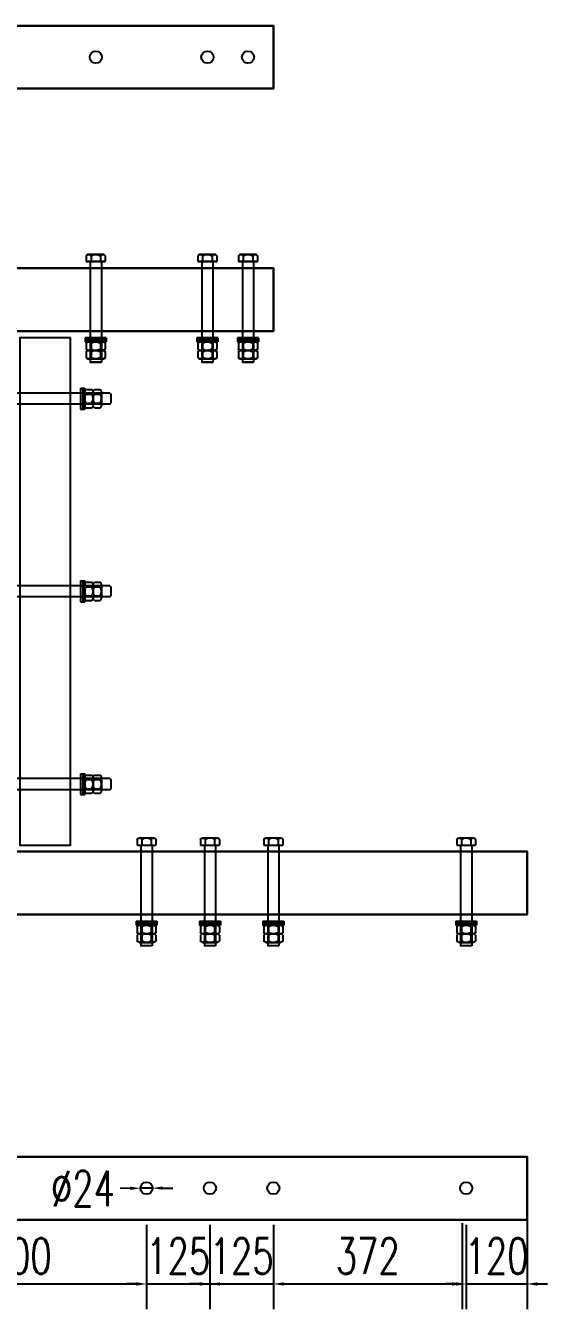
# Model space of a CAD drawing. Extents: x 36536 to 256213, y 18389 to 106449.
# Drawn here: x 240725 to 241754, y 82352 to 84882 of the extents above; entities that cross this region are included whole.
import ezdxf

# ---------------------------------------------------------------- set-up
doc = ezdxf.new("R2010")
doc.units = 0
doc.header["$LTSCALE"] = 1000
doc.header["$MEASUREMENT"] = 0
doc.layers.add('W-STEEL_FRAME钢架', color=3, linetype='Continuous')
doc.layers.add('方管150X150X12', color=3, linetype='Continuous')
doc.styles.add('STANDARD_T3', font='simplex.shx', dxfattribs={"width": 0.7, "bigfont": 'hztxt.shx'})
doc.dimstyles.new('W&&20', dxfattribs={"dimtxt": 70, "dimasz": 20, "dimexe": 50, "dimexo": 60, "dimgap": 20, "dimtad": 1, "dimdec": 0, "dimzin": 0, "dimdsep": 46, "dimtxsty": 'STANDARD_T3', "dimcen": 0.09, "dimclrd": 1, "dimclre": 1, "dimclrt": 7, "dimazin": 2, "dimtfac": 1, "dimtdec": 0, "dimtix": 1, "dimtmove": 2, "dimatfit": 3, "dimfxl": 100, "dimtolj": 1, "dimtzin": 0, "dimarcsym": 0})

# ---------------------------------------------------------------- blocks, each defined once
blk = doc.blocks.new('*U466')
for points in [[(-178, 11), (-180, 8.9)], [(-180, 8.9), (-180, -8.9)], [(-178, 11), (178, 11)], [(-161.3, 13.5), (-161.3, -13.5)], [(-147.5, 18), (-158.5, 18)], [(-147.5, 9), (-158.5, 9)], [(-144.8, 13.5), (-144.8, -13.5)], [(-144.8, 13.5), (-144.8, -13.5)], [(-131, 18), (-142, 18)], [(-131, 9), (-142, 9)], [(-128.3, 20.6), (-128.3, -20.6)], [(-124.2, 20.6), (-128.3, 20.6)], [(-128.3, 13.5), (-128.3, -13.5)], [(-124.2, 20.6), (-124.2, -20.6)], [(-124.2, 20.6), (-124.2, -20.6)], [(-120, 20.6), (-124.2, 20.6)], [(-120, 20.6), (-120, -20.6)], [(120, 20.6), (124.2, 20.6)], [(120, 20.6), (120, -20.6)], [(124.2, 20.6), (128.3, 20.6)], [(124.2, 20.6), (124.2, -20.6)], [(124.2, 20.6), (124.2, -20.6)], [(128.3, 20.6), (128.3, -20.6)], [(128.3, 13.5), (128.3, -13.5)], [(131, 18), (142, 18)], [(131, 9), (142, 9)], [(144.8, 13.5), (144.8, -13.5)], [(144.8, 13.5), (144.8, -13.5)], [(147.5, 18), (158.5, 18)], [(147.5, 9), (158.5, 9)], [(161.3, 13.5), (161.3, -13.5)], [(178, 11), (180, 8.9)], [(180, 8.9), (180, -8.9)], [(-178, -11), (-180, -8.9)], [(-178, -11), (178, -11)], [(-147.5, -9), (-158.5, -9)], [(-147.5, -18), (-158.5, -18)], [(-131, -9), (-142, -9)], [(-131, -18), (-142, -18)], [(-124.2, -20.6), (-128.3, -20.6)], [(-120, -20.6), (-124.2, -20.6)], [(120, -20.6), (124.2, -20.6)], [(124.2, -20.6), (128.3, -20.6)], [(131, -9), (142, -9)], [(131, -18), (142, -18)], [(147.5, -9), (158.5, -9)], [(147.5, -18), (158.5, -18)], [(178, -11), (180, -8.9)]]:
    blk.add_lwpolyline(points)
for points in [[(-158.5, 9, -0.61177), (-158.5, 18, -0.61177)], [(-158.5, -9, -0.305858), (-158.5, 9, -0.305858)], [(-147.5, 9, 0.61177), (-147.5, 18, 0.61177)], [(-147.5, -9, 0.305858), (-147.5, 9, 0.305858)], [(-142, 9, -0.61177), (-142, 18, -0.61177)], [(-142, -9, -0.305858), (-142, 9, -0.305858)], [(-131, 9, 0.61177), (-131, 18, 0.61177)], [(-131, -9, 0.305858), (-131, 9, 0.305858)], [(131, 9, -0.61177), (131, 18, -0.61177)], [(131, -9, -0.305858), (131, 9, -0.305858)], [(142, 9, 0.61177), (142, 18, 0.61177)], [(142, -9, 0.305858), (142, 9, 0.305858)], [(147.5, 9, -0.61177), (147.5, 18, -0.61177)], [(147.5, -9, -0.305858), (147.5, 9, -0.305858)], [(158.5, 9, 0.61177), (158.5, 18, 0.61177)], [(158.5, -9, 0.305858), (158.5, 9, 0.305858)], [(-158.5, -18, -0.61177), (-158.5, -9, -0.61177)], [(-147.5, -18, 0.61177), (-147.5, -9, 0.61177)], [(-142, -18, -0.61177), (-142, -9, -0.61177)], [(-131, -18, 0.61177), (-131, -9, 0.61177)], [(131, -18, -0.61177), (131, -9, -0.61177)], [(142, -18, 0.61177), (142, -9, 0.61177)], [(147.5, -18, -0.61177), (147.5, -9, -0.61177)], [(158.5, -18, 0.61177), (158.5, -9, 0.61177)]]:
    blk.add_lwpolyline(points, format="xyb")
blk = doc.blocks.new('*U467')
at = {"layer": '方管150X150X12', "color": 0, "linetype": 'ByBlock', "lineweight": -2, "transparency": 16777216}
for p in [(0, 760), (0, 380), (0, 0)]:
    blk.add_blockref('*U466', p, dxfattribs=at)
blk = doc.blocks.new('*D468')
at = {"color": 1, "lineweight": -2, "transparency": 16777216}
for p, q in [((240931.6, 82590.3), (240911.6, 82590.2)), ((240975.6, 82590.6), (240951.6, 82590.4)), ((240995.6, 82590.7), (241015.6, 82590.9))]:
    blk.add_line(p, q, dxfattribs=at)
at = {"color": 1, "transparency": 16777216}
for points in [[(240931.6, 82593.6), (240931.6, 82587), (240951.6, 82590.4)], [(240995.6, 82594.1), (240995.6, 82587.4), (240975.6, 82590.6)]]:
    blk.add_solid(points, dxfattribs=at)
at = {"layer": 'Defpoints', "color": 0, "transparency": 16777216}
for p in [(240951.6, 82590.4), (240975.6, 82590.6)]:
    blk.add_point(p, dxfattribs=at)
at = {"color": 7, "transparency": 16777216, "insert": (240838.3, 82589.7), "char_height": 70, "attachment_point": 5, "rotation": 0.3762, "style": 'STANDARD_T3'}
blk.add_mtext('\\A1;∅24', dxfattribs=at)
blk = doc.blocks.new('*D473')
at = {"color": 1, "lineweight": -2, "transparency": 16777216}
for p, q in [((240463.6, 82518.5), (240463.6, 82351.8)), ((240963.6, 82518.5), (240963.6, 82351.8)), ((240483.6, 82401.8), (240943.6, 82401.8))]:
    blk.add_line(p, q, dxfattribs=at)
at = {"color": 1, "transparency": 16777216}
for points in [[(240483.6, 82405.1), (240483.6, 82398.5), (240463.6, 82401.8)], [(240943.6, 82405.1), (240943.6, 82398.5), (240963.6, 82401.8)]]:
    blk.add_solid(points, dxfattribs=at)
at = {"layer": 'Defpoints', "color": 0, "transparency": 16777216}
for p in [(240463.6, 82578.5), (240963.6, 82578.5), (240963.6, 82401.8)]:
    blk.add_point(p, dxfattribs=at)
at = {"color": 7, "transparency": 16777216, "insert": (240713.6, 82456.8), "char_height": 70, "attachment_point": 5, "style": 'STANDARD_T3'}
blk.add_mtext('\\A1;500', dxfattribs=at)
blk = doc.blocks.new('*D474')
at = {"color": 1, "lineweight": -2, "transparency": 16777216}
for p, q in [((240963.6, 82518.5), (240963.6, 82351.8)), ((241088.6, 82518.5), (241088.6, 82351.8)), ((240943.6, 82401.8), (240923.6, 82401.8)), ((240963.6, 82401.8), (241088.6, 82401.8)), ((241108.6, 82401.8), (241128.6, 82401.8))]:
    blk.add_line(p, q, dxfattribs=at)
at = {"color": 1, "transparency": 16777216}
for points in [[(240943.6, 82405.1), (240943.6, 82398.5), (240963.6, 82401.8)], [(241108.6, 82405.1), (241108.6, 82398.5), (241088.6, 82401.8)]]:
    blk.add_solid(points, dxfattribs=at)
at = {"layer": 'Defpoints', "color": 0, "transparency": 16777216}
for p in [(240963.6, 82578.5), (241088.6, 82578.5), (241088.6, 82401.8)]:
    blk.add_point(p, dxfattribs=at)
at = {"color": 7, "transparency": 16777216, "insert": (241026.1, 82456.8), "char_height": 70, "attachment_point": 5, "style": 'STANDARD_T3'}
blk.add_mtext('\\A1;125', dxfattribs=at)
blk = doc.blocks.new('*D475')
at = {"color": 1, "lineweight": -2, "transparency": 16777216}
for p, q in [((241088.6, 82518.5), (241088.6, 82351.8)), ((241213.6, 82518.5), (241213.6, 82351.8)), ((241068.6, 82401.8), (241048.6, 82401.8)), ((241088.6, 82401.8), (241213.6, 82401.8)), ((241233.6, 82401.8), (241253.6, 82401.8))]:
    blk.add_line(p, q, dxfattribs=at)
at = {"color": 1, "transparency": 16777216}
for points in [[(241068.6, 82405.1), (241068.6, 82398.5), (241088.6, 82401.8)], [(241233.6, 82405.1), (241233.6, 82398.5), (241213.6, 82401.8)]]:
    blk.add_solid(points, dxfattribs=at)
at = {"layer": 'Defpoints', "color": 0, "transparency": 16777216}
for p in [(241088.6, 82578.5), (241213.6, 82578.5), (241213.6, 82401.8)]:
    blk.add_point(p, dxfattribs=at)
at = {"color": 7, "transparency": 16777216, "insert": (241151.1, 82456.8), "char_height": 70, "attachment_point": 5, "style": 'STANDARD_T3'}
blk.add_mtext('\\A1;125', dxfattribs=at)
blk = doc.blocks.new('*D476')
at = {"color": 1, "lineweight": -2, "transparency": 16777216}
for p, q in [((241213.6, 82518.5), (241213.6, 82351.8)), ((241585.7, 82521.5), (241585.7, 82351.8)), ((241233.6, 82401.8), (241565.7, 82401.8))]:
    blk.add_line(p, q, dxfattribs=at)
at = {"color": 1, "transparency": 16777216}
for points in [[(241233.6, 82405.1), (241233.6, 82398.5), (241213.6, 82401.8)], [(241565.7, 82405.1), (241565.7, 82398.5), (241585.7, 82401.8)]]:
    blk.add_solid(points, dxfattribs=at)
at = {"layer": 'Defpoints', "color": 0, "transparency": 16777216}
for p in [(241213.6, 82578.5), (241585.7, 82581.5), (241585.7, 82401.8)]:
    blk.add_point(p, dxfattribs=at)
at = {"color": 7, "transparency": 16777216, "insert": (241399.6, 82456.8), "char_height": 70, "attachment_point": 5, "style": 'STANDARD_T3'}
blk.add_mtext('\\A1;372', dxfattribs=at)
blk = doc.blocks.new('*D477')
at = {"color": 1, "lineweight": -2, "transparency": 16777216}
for p, q in [((241593.6, 82518.5), (241593.6, 82351.8)), ((241713.6, 82530.5), (241713.6, 82351.8)), ((241573.6, 82401.8), (241553.6, 82401.8)), ((241593.6, 82401.8), (241713.6, 82401.8)), ((241733.6, 82401.8), (241753.6, 82401.8))]:
    blk.add_line(p, q, dxfattribs=at)
at = {"color": 1, "transparency": 16777216}
for points in [[(241573.6, 82405.1), (241573.6, 82398.5), (241593.6, 82401.8)], [(241733.6, 82405.1), (241733.6, 82398.5), (241713.6, 82401.8)]]:
    blk.add_solid(points, dxfattribs=at)
at = {"layer": 'Defpoints', "color": 0, "transparency": 16777216}
for p in [(241713.6, 82590.5), (241593.6, 82578.5), (241713.6, 82401.8)]:
    blk.add_point(p, dxfattribs=at)
at = {"color": 7, "transparency": 16777216, "insert": (241653.6, 82456.8), "char_height": 70, "attachment_point": 5, "style": 'STANDARD_T3'}
blk.add_mtext('\\A1;120', dxfattribs=at)

msp = doc.modelspace()

# ---------------------------------------------------------------- linework, layer by layer
at = {"color": 2}
for points in [[(240213.576, 84881.977), (241213.576, 84881.977), (241213.576, 84757.977), (240213.576, 84757.977)], [(241213.576, 84881.977), (240213.576, 84881.977), (240213.576, 84757.977), (241213.576, 84757.977)], [(240213.576, 84403.934), (241213.576, 84403.934), (241213.576, 84279.934), (240213.576, 84279.934)], [(241213.576, 84403.934), (240213.576, 84403.934), (240213.576, 84279.934), (241213.576, 84279.934)], [(239713.576, 83253.934), (241713.576, 83253.934), (241713.576, 83129.934), (239713.576, 83129.934)], [(241713.576, 83253.934), (239713.576, 83253.934), (239713.576, 83129.934), (241713.576, 83129.934)], [(239713.576, 82652.521), (241713.576, 82652.521), (241713.576, 82528.521), (239713.576, 82528.521)], [(241713.576, 82652.521), (239713.576, 82652.521), (239713.576, 82528.521), (241713.576, 82528.521)]]:
    msp.add_lwpolyline(points, close=True, dxfattribs=at)
for points in [[(240854.254, 84428.132, 0.60107087), (240844.929, 84428.132, 0.60107087)], [(240844.929, 84428.132, -0.60107087), (240854.254, 84428.132, -0.60107087)], [(240872.902, 84428.131, 0.30051003), (240854.249, 84428.131, 0.30051003)], [(240854.249, 84428.131, -0.30051003), (240872.902, 84428.131, -0.30051003)], [(240882.222, 84428.132, 0.60107087), (240872.897, 84428.132, 0.60107087)], [(240872.897, 84428.132, -0.60107087), (240882.222, 84428.132, -0.60107087)], [(241074.254, 84428.132, 0.60107087), (241064.929, 84428.132, 0.60107087)], [(241064.929, 84428.132, -0.60107087), (241074.254, 84428.132, -0.60107087)], [(241092.902, 84428.131, 0.30051003), (241074.249, 84428.131, 0.30051003)], [(241074.249, 84428.131, -0.30051003), (241092.902, 84428.131, -0.30051003)], [(241102.222, 84428.132, 0.60107087), (241092.897, 84428.132, 0.60107087)], [(241092.897, 84428.132, -0.60107087), (241102.222, 84428.132, -0.60107087)], [(241154.254, 84428.132, 0.60107087), (241144.929, 84428.132, 0.60107087)], [(241144.929, 84428.132, -0.60107087), (241154.254, 84428.132, -0.60107087)], [(241172.902, 84428.131, 0.30051003), (241154.249, 84428.131, 0.30051003)], [(241154.249, 84428.131, -0.30051003), (241172.902, 84428.131, -0.30051003)], [(241182.222, 84428.132, 0.60107087), (241172.897, 84428.132, 0.60107087)], [(241172.897, 84428.132, -0.60107087), (241182.222, 84428.132, -0.60107087)], [(240854.253, 84255.882, 0.60107063), (240844.928, 84255.882, 0.60107063)], [(240844.93, 84255.882, -0.60107063), (240854.256, 84255.882, -0.60107063)], [(240872.901, 84255.881, 0.30050993), (240854.248, 84255.881, 0.30050993)], [(240854.25, 84255.881, -0.30050993), (240872.904, 84255.881, -0.30050993)], [(240882.221, 84255.882, 0.60107063), (240872.895, 84255.882, 0.60107063)], [(240872.898, 84255.882, -0.60107063), (240882.223, 84255.882, -0.60107063)], [(241074.253, 84255.882, 0.60107063), (241064.928, 84255.882, 0.60107063)], [(241064.93, 84255.882, -0.60107063), (241074.256, 84255.882, -0.60107063)], [(241092.901, 84255.881, 0.30050993), (241074.248, 84255.881, 0.30050993)], [(241074.25, 84255.881, -0.30050993), (241092.904, 84255.881, -0.30050993)], [(241102.221, 84255.882, 0.60107063), (241092.895, 84255.882, 0.60107063)], [(241092.898, 84255.882, -0.60107063), (241102.223, 84255.882, -0.60107063)], [(241154.253, 84255.882, 0.60107063), (241144.928, 84255.882, 0.60107063)], [(241144.93, 84255.882, -0.60107063), (241154.256, 84255.882, -0.60107063)], [(241172.901, 84255.881, 0.30050993), (241154.248, 84255.881, 0.30050993)], [(241154.25, 84255.881, -0.30050993), (241172.904, 84255.881, -0.30050993)], [(241182.221, 84255.882, 0.60107063), (241172.895, 84255.882, 0.60107063)], [(241172.898, 84255.882, -0.60107063), (241182.223, 84255.882, -0.60107063)], [(240854.253, 84244.687, -0.60107063), (240844.928, 84244.687, -0.60107063)], [(240844.928, 84239.082, -0.60107063), (240854.253, 84239.082, -0.60107063)], [(240844.93, 84244.687, 0.60107063), (240854.256, 84244.687, 0.60107063)], [(240854.256, 84239.082, 0.60107063), (240844.93, 84239.082, 0.60107063)], [(240872.901, 84244.687, -0.30050993), (240854.248, 84244.687, -0.30050993)], [(240854.248, 84239.081, -0.30050993), (240872.901, 84239.081, -0.30050993)], [(240854.25, 84244.687, 0.30050993), (240872.904, 84244.687, 0.30050993)], [(240872.904, 84239.081, 0.30050993), (240854.25, 84239.081, 0.30050993)], [(240882.221, 84244.687, -0.60107063), (240872.895, 84244.687, -0.60107063)], [(240872.895, 84239.082, -0.60107063), (240882.221, 84239.082, -0.60107063)], [(240872.898, 84244.687, 0.60107063), (240882.223, 84244.687, 0.60107063)], [(240882.223, 84239.082, 0.60107063), (240872.898, 84239.082, 0.60107063)], [(241074.253, 84244.687, -0.60107063), (241064.928, 84244.687, -0.60107063)], [(241064.928, 84239.082, -0.60107063), (241074.253, 84239.082, -0.60107063)], [(241064.93, 84244.687, 0.60107063), (241074.256, 84244.687, 0.60107063)], [(241074.256, 84239.082, 0.60107063), (241064.93, 84239.082, 0.60107063)], [(241092.901, 84244.687, -0.30050993), (241074.248, 84244.687, -0.30050993)], [(241074.248, 84239.081, -0.30050993), (241092.901, 84239.081, -0.30050993)], [(241074.25, 84244.687, 0.30050993), (241092.904, 84244.687, 0.30050993)], [(241092.904, 84239.081, 0.30050993), (241074.25, 84239.081, 0.30050993)], [(241102.221, 84244.687, -0.60107063), (241092.895, 84244.687, -0.60107063)], [(241092.895, 84239.082, -0.60107063), (241102.221, 84239.082, -0.60107063)], [(241092.898, 84244.687, 0.60107063), (241102.223, 84244.687, 0.60107063)], [(241102.223, 84239.082, 0.60107063), (241092.898, 84239.082, 0.60107063)], [(241154.253, 84244.687, -0.60107063), (241144.928, 84244.687, -0.60107063)], [(241144.928, 84239.082, -0.60107063), (241154.253, 84239.082, -0.60107063)], [(241144.93, 84244.687, 0.60107063), (241154.256, 84244.687, 0.60107063)], [(241154.256, 84239.082, 0.60107063), (241144.93, 84239.082, 0.60107063)], [(241172.901, 84244.687, -0.30050993), (241154.248, 84244.687, -0.30050993)], [(241154.248, 84239.081, -0.30050993), (241172.901, 84239.081, -0.30050993)], [(241154.25, 84244.687, 0.30050993), (241172.904, 84244.687, 0.30050993)], [(241172.904, 84239.081, 0.30050993), (241154.25, 84239.081, 0.30050993)], [(241182.221, 84244.687, -0.60107063), (241172.895, 84244.687, -0.60107063)], [(241172.895, 84239.082, -0.60107063), (241182.221, 84239.082, -0.60107063)], [(241172.898, 84244.687, 0.60107063), (241182.223, 84244.687, 0.60107063)], [(241182.223, 84239.082, 0.60107063), (241172.898, 84239.082, 0.60107063)], [(240844.928, 84227.887, 0.60107063), (240854.253, 84227.887, 0.60107063)], [(240854.256, 84227.887, -0.60107063), (240844.93, 84227.887, -0.60107063)], [(240854.248, 84227.887, 0.30050993), (240872.901, 84227.887, 0.30050993)], [(240872.904, 84227.887, -0.30050993), (240854.25, 84227.887, -0.30050993)], [(240872.895, 84227.887, 0.60107063), (240882.221, 84227.887, 0.60107063)], [(240882.223, 84227.887, -0.60107063), (240872.898, 84227.887, -0.60107063)], [(241064.928, 84227.887, 0.60107063), (241074.253, 84227.887, 0.60107063)], [(241074.256, 84227.887, -0.60107063), (241064.93, 84227.887, -0.60107063)], [(241074.248, 84227.887, 0.30050993), (241092.901, 84227.887, 0.30050993)], [(241092.904, 84227.887, -0.30050993), (241074.25, 84227.887, -0.30050993)], [(241092.895, 84227.887, 0.60107063), (241102.221, 84227.887, 0.60107063)], [(241102.223, 84227.887, -0.60107063), (241092.898, 84227.887, -0.60107063)], [(241144.928, 84227.887, 0.60107063), (241154.253, 84227.887, 0.60107063)], [(241154.256, 84227.887, -0.60107063), (241144.93, 84227.887, -0.60107063)], [(241154.248, 84227.887, 0.30050993), (241172.901, 84227.887, 0.30050993)], [(241172.904, 84227.887, -0.30050993), (241154.25, 84227.887, -0.30050993)], [(241172.895, 84227.887, 0.60107063), (241182.221, 84227.887, 0.60107063)], [(241182.223, 84227.887, -0.60107063), (241172.898, 84227.887, -0.60107063)], [(240944.929, 83278.132, -0.60107087), (240954.254, 83278.132, -0.60107087)], [(240944.929, 83278.132, -0.60107087), (240954.254, 83278.132, -0.60107087)], [(240954.249, 83278.131, -0.30051003), (240972.902, 83278.131, -0.30051003)], [(240954.249, 83278.131, -0.30051003), (240972.902, 83278.131, -0.30051003)], [(240972.897, 83278.132, -0.60107087), (240982.222, 83278.132, -0.60107087)], [(240972.897, 83278.132, -0.60107087), (240982.222, 83278.132, -0.60107087)], [(241069.929, 83278.132, -0.60107087), (241079.254, 83278.132, -0.60107087)], [(241069.929, 83278.132, -0.60107087), (241079.254, 83278.132, -0.60107087)], [(241079.249, 83278.131, -0.30051003), (241097.902, 83278.131, -0.30051003)], [(241079.249, 83278.131, -0.30051003), (241097.902, 83278.131, -0.30051003)], [(241097.897, 83278.132, -0.60107087), (241107.222, 83278.132, -0.60107087)], [(241097.897, 83278.132, -0.60107087), (241107.222, 83278.132, -0.60107087)], [(241194.929, 83278.132, -0.60107087), (241204.254, 83278.132, -0.60107087)], [(241194.929, 83278.132, -0.60107087), (241204.254, 83278.132, -0.60107087)], [(241204.249, 83278.131, -0.30051003), (241222.902, 83278.131, -0.30051003)], [(241204.249, 83278.131, -0.30051003), (241222.902, 83278.131, -0.30051003)], [(241222.897, 83278.132, -0.60107087), (241232.222, 83278.132, -0.60107087)], [(241222.897, 83278.132, -0.60107087), (241232.222, 83278.132, -0.60107087)], [(241574.929, 83278.132, -0.60107087), (241584.254, 83278.132, -0.60107087)], [(241574.929, 83278.132, -0.60107087), (241584.254, 83278.132, -0.60107087)], [(241584.249, 83278.131, -0.30051003), (241602.902, 83278.131, -0.30051003)], [(241584.249, 83278.131, -0.30051003), (241602.902, 83278.131, -0.30051003)], [(241602.897, 83278.132, -0.60107087), (241612.222, 83278.132, -0.60107087)], [(241602.897, 83278.132, -0.60107087), (241612.222, 83278.132, -0.60107087)], [(240954.253, 83105.882, 0.60107063), (240944.928, 83105.882, 0.60107063)], [(240954.253, 83105.882, 0.60107063), (240944.928, 83105.882, 0.60107063)], [(240954.253, 83094.687, -0.60107063), (240944.928, 83094.687, -0.60107063)], [(240954.253, 83094.687, -0.60107063), (240944.928, 83094.687, -0.60107063)], [(240954.256, 83089.082, 0.60107063), (240944.93, 83089.082, 0.60107063)], [(240954.256, 83089.082, 0.60107063), (240944.93, 83089.082, 0.60107063)], [(240972.901, 83105.881, 0.30050993), (240954.248, 83105.881, 0.30050993)], [(240972.901, 83105.881, 0.30050993), (240954.248, 83105.881, 0.30050993)], [(240972.901, 83094.687, -0.30050993), (240954.248, 83094.687, -0.30050993)], [(240972.901, 83094.687, -0.30050993), (240954.248, 83094.687, -0.30050993)], [(240972.904, 83089.081, 0.30050993), (240954.25, 83089.081, 0.30050993)], [(240972.904, 83089.081, 0.30050993), (240954.25, 83089.081, 0.30050993)], [(240982.221, 83105.882, 0.60107063), (240972.895, 83105.882, 0.60107063)], [(240982.221, 83105.882, 0.60107063), (240972.895, 83105.882, 0.60107063)], [(240982.221, 83094.687, -0.60107063), (240972.895, 83094.687, -0.60107063)], [(240982.221, 83094.687, -0.60107063), (240972.895, 83094.687, -0.60107063)], [(240982.223, 83089.082, 0.60107063), (240972.898, 83089.082, 0.60107063)], [(240982.223, 83089.082, 0.60107063), (240972.898, 83089.082, 0.60107063)], [(241079.253, 83105.882, 0.60107063), (241069.928, 83105.882, 0.60107063)], [(241079.253, 83105.882, 0.60107063), (241069.928, 83105.882, 0.60107063)], [(241079.253, 83094.687, -0.60107063), (241069.928, 83094.687, -0.60107063)], [(241079.253, 83094.687, -0.60107063), (241069.928, 83094.687, -0.60107063)], [(241079.256, 83089.082, 0.60107063), (241069.93, 83089.082, 0.60107063)], [(241079.256, 83089.082, 0.60107063), (241069.93, 83089.082, 0.60107063)], [(241097.901, 83105.881, 0.30050993), (241079.248, 83105.881, 0.30050993)], [(241097.901, 83105.881, 0.30050993), (241079.248, 83105.881, 0.30050993)], [(241097.901, 83094.687, -0.30050993), (241079.248, 83094.687, -0.30050993)], [(241097.901, 83094.687, -0.30050993), (241079.248, 83094.687, -0.30050993)], [(241097.904, 83089.081, 0.30050993), (241079.25, 83089.081, 0.30050993)], [(241097.904, 83089.081, 0.30050993), (241079.25, 83089.081, 0.30050993)], [(241107.221, 83105.882, 0.60107063), (241097.895, 83105.882, 0.60107063)], [(241107.221, 83105.882, 0.60107063), (241097.895, 83105.882, 0.60107063)], [(241107.221, 83094.687, -0.60107063), (241097.895, 83094.687, -0.60107063)], [(241107.221, 83094.687, -0.60107063), (241097.895, 83094.687, -0.60107063)], [(241107.223, 83089.082, 0.60107063), (241097.898, 83089.082, 0.60107063)], [(241107.223, 83089.082, 0.60107063), (241097.898, 83089.082, 0.60107063)], [(241204.253, 83105.882, 0.60107063), (241194.928, 83105.882, 0.60107063)], [(241204.253, 83105.882, 0.60107063), (241194.928, 83105.882, 0.60107063)], [(241204.253, 83094.687, -0.60107063), (241194.928, 83094.687, -0.60107063)], [(241204.253, 83094.687, -0.60107063), (241194.928, 83094.687, -0.60107063)], [(241204.256, 83089.082, 0.60107063), (241194.93, 83089.082, 0.60107063)], [(241204.256, 83089.082, 0.60107063), (241194.93, 83089.082, 0.60107063)], [(241222.901, 83105.881, 0.30050993), (241204.248, 83105.881, 0.30050993)], [(241222.901, 83105.881, 0.30050993), (241204.248, 83105.881, 0.30050993)], [(241222.901, 83094.687, -0.30050993), (241204.248, 83094.687, -0.30050993)], [(241222.901, 83094.687, -0.30050993), (241204.248, 83094.687, -0.30050993)], [(241222.904, 83089.081, 0.30050993), (241204.25, 83089.081, 0.30050993)], [(241222.904, 83089.081, 0.30050993), (241204.25, 83089.081, 0.30050993)], [(241232.221, 83105.882, 0.60107063), (241222.895, 83105.882, 0.60107063)], [(241232.221, 83105.882, 0.60107063), (241222.895, 83105.882, 0.60107063)], [(241232.221, 83094.687, -0.60107063), (241222.895, 83094.687, -0.60107063)], [(241232.221, 83094.687, -0.60107063), (241222.895, 83094.687, -0.60107063)], [(241232.223, 83089.082, 0.60107063), (241222.898, 83089.082, 0.60107063)], [(241232.223, 83089.082, 0.60107063), (241222.898, 83089.082, 0.60107063)], [(241584.253, 83105.882, 0.60107063), (241574.928, 83105.882, 0.60107063)], [(241584.253, 83105.882, 0.60107063), (241574.928, 83105.882, 0.60107063)], [(241584.253, 83094.687, -0.60107063), (241574.928, 83094.687, -0.60107063)], [(241584.253, 83094.687, -0.60107063), (241574.928, 83094.687, -0.60107063)], [(241584.256, 83089.082, 0.60107063), (241574.93, 83089.082, 0.60107063)], [(241584.256, 83089.082, 0.60107063), (241574.93, 83089.082, 0.60107063)], [(241602.901, 83105.881, 0.30050993), (241584.248, 83105.881, 0.30050993)], [(241602.901, 83105.881, 0.30050993), (241584.248, 83105.881, 0.30050993)], [(241602.901, 83094.687, -0.30050993), (241584.248, 83094.687, -0.30050993)], [(241602.901, 83094.687, -0.30050993), (241584.248, 83094.687, -0.30050993)], [(241602.904, 83089.081, 0.30050993), (241584.25, 83089.081, 0.30050993)], [(241602.904, 83089.081, 0.30050993), (241584.25, 83089.081, 0.30050993)], [(241612.221, 83105.882, 0.60107063), (241602.895, 83105.882, 0.60107063)], [(241612.221, 83105.882, 0.60107063), (241602.895, 83105.882, 0.60107063)], [(241612.221, 83094.687, -0.60107063), (241602.895, 83094.687, -0.60107063)], [(241612.221, 83094.687, -0.60107063), (241602.895, 83094.687, -0.60107063)], [(241612.223, 83089.082, 0.60107063), (241602.898, 83089.082, 0.60107063)], [(241612.223, 83089.082, 0.60107063), (241602.898, 83089.082, 0.60107063)], [(240954.256, 83077.887, -0.60107063), (240944.93, 83077.887, -0.60107063)], [(240954.256, 83077.887, -0.60107063), (240944.93, 83077.887, -0.60107063)], [(240972.904, 83077.887, -0.30050993), (240954.25, 83077.887, -0.30050993)], [(240972.904, 83077.887, -0.30050993), (240954.25, 83077.887, -0.30050993)], [(240982.223, 83077.887, -0.60107063), (240972.898, 83077.887, -0.60107063)], [(240982.223, 83077.887, -0.60107063), (240972.898, 83077.887, -0.60107063)], [(241079.256, 83077.887, -0.60107063), (241069.93, 83077.887, -0.60107063)], [(241079.256, 83077.887, -0.60107063), (241069.93, 83077.887, -0.60107063)], [(241097.904, 83077.887, -0.30050993), (241079.25, 83077.887, -0.30050993)], [(241097.904, 83077.887, -0.30050993), (241079.25, 83077.887, -0.30050993)], [(241107.223, 83077.887, -0.60107063), (241097.898, 83077.887, -0.60107063)], [(241107.223, 83077.887, -0.60107063), (241097.898, 83077.887, -0.60107063)], [(241204.256, 83077.887, -0.60107063), (241194.93, 83077.887, -0.60107063)], [(241204.256, 83077.887, -0.60107063), (241194.93, 83077.887, -0.60107063)], [(241222.904, 83077.887, -0.30050993), (241204.25, 83077.887, -0.30050993)], [(241222.904, 83077.887, -0.30050993), (241204.25, 83077.887, -0.30050993)], [(241232.223, 83077.887, -0.60107063), (241222.898, 83077.887, -0.60107063)], [(241232.223, 83077.887, -0.60107063), (241222.898, 83077.887, -0.60107063)], [(241584.256, 83077.887, -0.60107063), (241574.93, 83077.887, -0.60107063)], [(241584.256, 83077.887, -0.60107063), (241574.93, 83077.887, -0.60107063)], [(241602.904, 83077.887, -0.30050993), (241584.25, 83077.887, -0.30050993)], [(241602.904, 83077.887, -0.30050993), (241584.25, 83077.887, -0.30050993)], [(241612.223, 83077.887, -0.60107063), (241602.898, 83077.887, -0.60107063)], [(241612.223, 83077.887, -0.60107063), (241602.898, 83077.887, -0.60107063)]]:
    msp.add_lwpolyline(points, format="xyb")
for points in [[(240844.931, 84428.134), (240844.931, 84416.934)], [(240844.931, 84428.134), (240844.931, 84416.934)], [(240882.221, 84416.934), (240844.931, 84416.934)], [(240844.931, 84416.934), (240882.221, 84416.934)], [(240877.559, 84430.934), (240849.592, 84430.934)], [(240849.592, 84430.934), (240877.559, 84430.934)], [(240852.576, 84416.934), (240852.576, 84218.407)], [(240852.576, 84416.934), (240852.576, 84218.407)], [(240854.253, 84428.134), (240854.253, 84416.934)], [(240854.253, 84428.134), (240854.253, 84416.934)], [(240872.898, 84428.134), (240872.898, 84416.934)], [(240872.898, 84428.134), (240872.898, 84416.934)], [(240874.576, 84416.934), (240874.576, 84218.407)], [(240874.576, 84416.934), (240874.576, 84218.407)], [(240882.221, 84428.134), (240882.221, 84416.934)], [(240882.221, 84428.134), (240882.221, 84416.934)], [(241064.931, 84428.134), (241064.931, 84416.934)], [(241064.931, 84428.134), (241064.931, 84416.934)], [(241102.221, 84416.934), (241064.931, 84416.934)], [(241064.931, 84416.934), (241102.221, 84416.934)], [(241097.559, 84430.934), (241069.592, 84430.934)], [(241069.592, 84430.934), (241097.559, 84430.934)], [(241072.576, 84416.934), (241072.576, 84218.407)], [(241072.576, 84416.934), (241072.576, 84218.407)], [(241074.253, 84428.134), (241074.253, 84416.934)], [(241074.253, 84428.134), (241074.253, 84416.934)], [(241092.898, 84428.134), (241092.898, 84416.934)], [(241092.898, 84428.134), (241092.898, 84416.934)], [(241094.576, 84416.934), (241094.576, 84218.407)], [(241094.576, 84416.934), (241094.576, 84218.407)], [(241102.221, 84428.134), (241102.221, 84416.934)], [(241102.221, 84428.134), (241102.221, 84416.934)], [(241144.931, 84428.134), (241144.931, 84416.934)], [(241144.931, 84428.134), (241144.931, 84416.934)], [(241182.221, 84416.934), (241144.931, 84416.934)], [(241144.931, 84416.934), (241182.221, 84416.934)], [(241177.559, 84430.934), (241149.592, 84430.934)], [(241149.592, 84430.934), (241177.559, 84430.934)], [(241152.576, 84416.934), (241152.576, 84218.407)], [(241152.576, 84416.934), (241152.576, 84218.407)], [(241154.253, 84428.134), (241154.253, 84416.934)], [(241154.253, 84428.134), (241154.253, 84416.934)], [(241172.898, 84428.134), (241172.898, 84416.934)], [(241172.898, 84428.134), (241172.898, 84416.934)], [(241174.576, 84416.934), (241174.576, 84218.407)], [(241174.576, 84416.934), (241174.576, 84218.407)], [(241182.221, 84428.134), (241182.221, 84416.934)], [(241182.221, 84428.134), (241182.221, 84416.934)], [(240884.201, 84266.934), (240842.951, 84266.934)], [(240842.951, 84266.934), (240842.951, 84262.809)], [(240842.951, 84266.934), (240842.951, 84262.809)], [(240842.951, 84266.934), (240884.201, 84266.934)], [(240884.201, 84262.809), (240842.951, 84262.809)], [(240842.951, 84262.809), (240842.951, 84258.684)], [(240884.201, 84262.809), (240842.951, 84262.809)], [(240842.951, 84262.809), (240842.951, 84258.684)], [(240842.951, 84262.809), (240884.201, 84262.809)], [(240842.951, 84262.809), (240884.201, 84262.809)], [(240884.201, 84258.684), (240842.951, 84258.684)], [(240842.951, 84258.684), (240884.201, 84258.684)], [(240844.929, 84255.884), (240844.929, 84244.684)], [(240844.932, 84255.884), (240844.932, 84244.684)], [(240849.59, 84258.684), (240877.558, 84258.684)], [(240877.561, 84258.684), (240849.593, 84258.684)], [(240854.252, 84255.884), (240854.252, 84244.684)], [(240854.254, 84255.884), (240854.254, 84244.684)], [(240872.897, 84255.884), (240872.897, 84244.684)], [(240872.899, 84255.884), (240872.899, 84244.684)], [(240882.219, 84255.884), (240882.219, 84244.684)], [(240882.222, 84255.884), (240882.222, 84244.684)], [(240884.201, 84266.934), (240884.201, 84262.809)], [(240884.201, 84266.934), (240884.201, 84262.809)], [(240884.201, 84262.809), (240884.201, 84258.684)], [(240884.201, 84262.809), (240884.201, 84258.684)], [(241104.201, 84266.934), (241062.951, 84266.934)], [(241062.951, 84266.934), (241062.951, 84262.809)], [(241062.951, 84266.934), (241062.951, 84262.809)], [(241062.951, 84266.934), (241104.201, 84266.934)], [(241104.201, 84262.809), (241062.951, 84262.809)], [(241062.951, 84262.809), (241062.951, 84258.684)], [(241104.201, 84262.809), (241062.951, 84262.809)], [(241062.951, 84262.809), (241062.951, 84258.684)], [(241062.951, 84262.809), (241104.201, 84262.809)], [(241062.951, 84262.809), (241104.201, 84262.809)], [(241104.201, 84258.684), (241062.951, 84258.684)], [(241062.951, 84258.684), (241104.201, 84258.684)], [(241064.929, 84255.884), (241064.929, 84244.684)], [(241064.932, 84255.884), (241064.932, 84244.684)], [(241069.59, 84258.684), (241097.558, 84258.684)], [(241097.561, 84258.684), (241069.593, 84258.684)], [(241074.252, 84255.884), (241074.252, 84244.684)], [(241074.254, 84255.884), (241074.254, 84244.684)], [(241092.897, 84255.884), (241092.897, 84244.684)], [(241092.899, 84255.884), (241092.899, 84244.684)], [(241102.219, 84255.884), (241102.219, 84244.684)], [(241102.222, 84255.884), (241102.222, 84244.684)], [(241104.201, 84266.934), (241104.201, 84262.809)], [(241104.201, 84266.934), (241104.201, 84262.809)], [(241104.201, 84262.809), (241104.201, 84258.684)], [(241104.201, 84262.809), (241104.201, 84258.684)], [(241184.201, 84266.934), (241142.951, 84266.934)], [(241142.951, 84266.934), (241142.951, 84262.809)], [(241142.951, 84266.934), (241142.951, 84262.809)], [(241142.951, 84266.934), (241184.201, 84266.934)], [(241184.201, 84262.809), (241142.951, 84262.809)], [(241142.951, 84262.809), (241142.951, 84258.684)], [(241184.201, 84262.809), (241142.951, 84262.809)], [(241142.951, 84262.809), (241142.951, 84258.684)], [(241142.951, 84262.809), (241184.201, 84262.809)], [(241142.951, 84262.809), (241184.201, 84262.809)], [(241184.201, 84258.684), (241142.951, 84258.684)], [(241142.951, 84258.684), (241184.201, 84258.684)], [(241144.929, 84255.884), (241144.929, 84244.684)], [(241144.932, 84255.884), (241144.932, 84244.684)], [(241149.59, 84258.684), (241177.558, 84258.684)], [(241177.561, 84258.684), (241149.593, 84258.684)], [(241154.252, 84255.884), (241154.252, 84244.684)], [(241154.254, 84255.884), (241154.254, 84244.684)], [(241172.897, 84255.884), (241172.897, 84244.684)], [(241172.899, 84255.884), (241172.899, 84244.684)], [(241182.219, 84255.884), (241182.219, 84244.684)], [(241182.222, 84255.884), (241182.222, 84244.684)], [(241184.201, 84266.934), (241184.201, 84262.809)], [(241184.201, 84266.934), (241184.201, 84262.809)], [(241184.201, 84262.809), (241184.201, 84258.684)], [(241184.201, 84262.809), (241184.201, 84258.684)], [(240844.929, 84239.084), (240844.929, 84227.884)], [(240844.932, 84239.084), (240844.932, 84227.884)], [(240877.558, 84241.884), (240849.59, 84241.884)], [(240849.59, 84241.884), (240877.558, 84241.884)], [(240877.561, 84241.884), (240849.593, 84241.884)], [(240849.593, 84241.884), (240877.561, 84241.884)], [(240854.252, 84239.084), (240854.252, 84227.884)], [(240854.254, 84239.084), (240854.254, 84227.884)], [(240872.897, 84239.084), (240872.897, 84227.884)], [(240872.899, 84239.084), (240872.899, 84227.884)], [(240882.219, 84239.084), (240882.219, 84227.884)], [(240882.222, 84239.084), (240882.222, 84227.884)], [(241064.929, 84239.084), (241064.929, 84227.884)], [(241064.932, 84239.084), (241064.932, 84227.884)], [(241097.558, 84241.884), (241069.59, 84241.884)], [(241069.59, 84241.884), (241097.558, 84241.884)], [(241097.561, 84241.884), (241069.593, 84241.884)], [(241069.593, 84241.884), (241097.561, 84241.884)], [(241074.252, 84239.084), (241074.252, 84227.884)], [(241074.254, 84239.084), (241074.254, 84227.884)], [(241092.897, 84239.084), (241092.897, 84227.884)], [(241092.899, 84239.084), (241092.899, 84227.884)], [(241102.219, 84239.084), (241102.219, 84227.884)], [(241102.222, 84239.084), (241102.222, 84227.884)], [(241144.929, 84239.084), (241144.929, 84227.884)], [(241144.932, 84239.084), (241144.932, 84227.884)], [(241177.558, 84241.884), (241149.59, 84241.884)], [(241149.59, 84241.884), (241177.558, 84241.884)], [(241177.561, 84241.884), (241149.593, 84241.884)], [(241149.593, 84241.884), (241177.561, 84241.884)], [(241154.252, 84239.084), (241154.252, 84227.884)], [(241154.254, 84239.084), (241154.254, 84227.884)], [(241172.897, 84239.084), (241172.897, 84227.884)], [(241172.899, 84239.084), (241172.899, 84227.884)], [(241182.219, 84239.084), (241182.219, 84227.884)], [(241182.222, 84239.084), (241182.222, 84227.884)], [(240877.558, 84225.084), (240849.59, 84225.084)], [(240849.593, 84225.084), (240877.561, 84225.084)], [(240852.576, 84218.407), (240874.576, 84218.407), (240874.576, 84218.407)], [(240874.576, 84218.407), (240852.576, 84218.407), (240852.576, 84218.407)], [(241097.558, 84225.084), (241069.59, 84225.084)], [(241069.593, 84225.084), (241097.561, 84225.084)], [(241072.576, 84218.407), (241094.576, 84218.407), (241094.576, 84218.407)], [(241094.576, 84218.407), (241072.576, 84218.407), (241072.576, 84218.407)], [(241177.558, 84225.084), (241149.59, 84225.084)], [(241149.593, 84225.084), (241177.561, 84225.084)], [(241152.576, 84218.407), (241174.576, 84218.407), (241174.576, 84218.407)], [(241174.576, 84218.407), (241152.576, 84218.407), (241152.576, 84218.407)], [(240944.931, 83278.134), (240944.931, 83266.934)], [(240944.931, 83278.134), (240944.931, 83266.934)], [(240949.592, 83280.934), (240977.559, 83280.934)], [(240949.592, 83280.934), (240977.559, 83280.934)], [(240954.253, 83278.134), (240954.253, 83266.934)], [(240954.253, 83278.134), (240954.253, 83266.934)], [(240972.898, 83278.134), (240972.898, 83266.934)], [(240972.898, 83278.134), (240972.898, 83266.934)], [(240982.221, 83278.134), (240982.221, 83266.934)], [(240982.221, 83278.134), (240982.221, 83266.934)], [(241069.931, 83278.134), (241069.931, 83266.934)], [(241069.931, 83278.134), (241069.931, 83266.934)], [(241074.592, 83280.934), (241102.559, 83280.934)], [(241074.592, 83280.934), (241102.559, 83280.934)], [(241079.253, 83278.134), (241079.253, 83266.934)], [(241079.253, 83278.134), (241079.253, 83266.934)], [(241097.898, 83278.134), (241097.898, 83266.934)], [(241097.898, 83278.134), (241097.898, 83266.934)], [(241107.221, 83278.134), (241107.221, 83266.934)], [(241107.221, 83278.134), (241107.221, 83266.934)], [(241194.931, 83278.134), (241194.931, 83266.934)], [(241194.931, 83278.134), (241194.931, 83266.934)], [(241199.592, 83280.934), (241227.559, 83280.934)], [(241199.592, 83280.934), (241227.559, 83280.934)], [(241204.253, 83278.134), (241204.253, 83266.934)], [(241204.253, 83278.134), (241204.253, 83266.934)], [(241222.898, 83278.134), (241222.898, 83266.934)], [(241222.898, 83278.134), (241222.898, 83266.934)], [(241232.221, 83278.134), (241232.221, 83266.934)], [(241232.221, 83278.134), (241232.221, 83266.934)], [(241574.931, 83278.134), (241574.931, 83266.934)], [(241574.931, 83278.134), (241574.931, 83266.934)], [(241579.592, 83280.934), (241607.559, 83280.934)], [(241579.592, 83280.934), (241607.559, 83280.934)], [(241584.253, 83278.134), (241584.253, 83266.934)], [(241584.253, 83278.134), (241584.253, 83266.934)], [(241602.898, 83278.134), (241602.898, 83266.934)], [(241602.898, 83278.134), (241602.898, 83266.934)], [(241612.221, 83278.134), (241612.221, 83266.934)], [(241612.221, 83278.134), (241612.221, 83266.934)], [(240944.931, 83266.934), (240982.221, 83266.934)], [(240944.931, 83266.934), (240982.221, 83266.934)], [(240952.576, 83266.934), (240952.576, 83068.407)], [(240952.576, 83266.934), (240952.576, 83068.407)], [(240974.576, 83266.934), (240974.576, 83068.407)], [(240974.576, 83266.934), (240974.576, 83068.407)], [(241069.931, 83266.934), (241107.221, 83266.934)], [(241069.931, 83266.934), (241107.221, 83266.934)], [(241077.576, 83266.934), (241077.576, 83068.407)], [(241077.576, 83266.934), (241077.576, 83068.407)], [(241099.576, 83266.934), (241099.576, 83068.407)], [(241099.576, 83266.934), (241099.576, 83068.407)], [(241194.931, 83266.934), (241232.221, 83266.934)], [(241194.931, 83266.934), (241232.221, 83266.934)], [(241202.576, 83266.934), (241202.576, 83068.407)], [(241202.576, 83266.934), (241202.576, 83068.407)], [(241224.576, 83266.934), (241224.576, 83068.407)], [(241224.576, 83266.934), (241224.576, 83068.407)], [(241574.931, 83266.934), (241612.221, 83266.934)], [(241574.931, 83266.934), (241612.221, 83266.934)], [(241582.576, 83266.934), (241582.576, 83068.407)], [(241582.576, 83266.934), (241582.576, 83068.407)], [(241604.576, 83266.934), (241604.576, 83068.407)], [(241604.576, 83266.934), (241604.576, 83068.407)], [(240942.951, 83116.934), (240942.951, 83112.809)], [(240942.951, 83116.934), (240984.201, 83116.934)], [(240942.951, 83116.934), (240942.951, 83112.809)], [(240942.951, 83116.934), (240984.201, 83116.934)], [(240984.201, 83116.934), (240984.201, 83112.809)], [(240984.201, 83116.934), (240984.201, 83112.809)], [(241067.951, 83116.934), (241067.951, 83112.809)], [(241067.951, 83116.934), (241109.201, 83116.934)], [(241067.951, 83116.934), (241067.951, 83112.809)], [(241067.951, 83116.934), (241109.201, 83116.934)], [(241109.201, 83116.934), (241109.201, 83112.809)], [(241109.201, 83116.934), (241109.201, 83112.809)], [(241192.951, 83116.934), (241192.951, 83112.809)], [(241192.951, 83116.934), (241234.201, 83116.934)], [(241192.951, 83116.934), (241192.951, 83112.809)], [(241192.951, 83116.934), (241234.201, 83116.934)], [(241234.201, 83116.934), (241234.201, 83112.809)], [(241234.201, 83116.934), (241234.201, 83112.809)], [(241572.951, 83116.934), (241572.951, 83112.809)], [(241572.951, 83116.934), (241614.201, 83116.934)], [(241572.951, 83116.934), (241572.951, 83112.809)], [(241572.951, 83116.934), (241614.201, 83116.934)], [(241614.201, 83116.934), (241614.201, 83112.809)], [(241614.201, 83116.934), (241614.201, 83112.809)], [(240942.951, 83112.809), (240942.951, 83108.684)], [(240942.951, 83112.809), (240984.201, 83112.809)], [(240942.951, 83112.809), (240984.201, 83112.809)], [(240942.951, 83112.809), (240942.951, 83108.684)], [(240942.951, 83112.809), (240984.201, 83112.809)], [(240942.951, 83112.809), (240984.201, 83112.809)], [(240942.951, 83108.684), (240984.201, 83108.684)], [(240942.951, 83108.684), (240984.201, 83108.684)], [(240944.929, 83105.884), (240944.929, 83094.684)], [(240944.929, 83105.884), (240944.929, 83094.684)], [(240949.59, 83108.684), (240977.558, 83108.684)], [(240949.59, 83108.684), (240977.558, 83108.684)], [(240949.59, 83091.884), (240977.558, 83091.884)], [(240949.59, 83091.884), (240977.558, 83091.884)], [(240949.593, 83091.884), (240977.561, 83091.884)], [(240949.593, 83091.884), (240977.561, 83091.884)], [(240954.252, 83105.884), (240954.252, 83094.684)], [(240954.252, 83105.884), (240954.252, 83094.684)], [(240972.897, 83105.884), (240972.897, 83094.684)], [(240972.897, 83105.884), (240972.897, 83094.684)], [(240982.219, 83105.884), (240982.219, 83094.684)], [(240982.219, 83105.884), (240982.219, 83094.684)], [(240984.201, 83112.809), (240984.201, 83108.684)], [(240984.201, 83112.809), (240984.201, 83108.684)], [(241067.951, 83112.809), (241067.951, 83108.684)], [(241067.951, 83112.809), (241109.201, 83112.809)], [(241067.951, 83112.809), (241109.201, 83112.809)], [(241067.951, 83112.809), (241067.951, 83108.684)], [(241067.951, 83112.809), (241109.201, 83112.809)], [(241067.951, 83112.809), (241109.201, 83112.809)], [(241067.951, 83108.684), (241109.201, 83108.684)], [(241067.951, 83108.684), (241109.201, 83108.684)], [(241069.929, 83105.884), (241069.929, 83094.684)], [(241069.929, 83105.884), (241069.929, 83094.684)], [(241074.59, 83108.684), (241102.558, 83108.684)], [(241074.59, 83108.684), (241102.558, 83108.684)], [(241074.59, 83091.884), (241102.558, 83091.884)], [(241074.59, 83091.884), (241102.558, 83091.884)], [(241074.593, 83091.884), (241102.561, 83091.884)], [(241074.593, 83091.884), (241102.561, 83091.884)], [(241079.252, 83105.884), (241079.252, 83094.684)], [(241079.252, 83105.884), (241079.252, 83094.684)], [(241097.897, 83105.884), (241097.897, 83094.684)], [(241097.897, 83105.884), (241097.897, 83094.684)], [(241107.219, 83105.884), (241107.219, 83094.684)], [(241107.219, 83105.884), (241107.219, 83094.684)], [(241109.201, 83112.809), (241109.201, 83108.684)], [(241109.201, 83112.809), (241109.201, 83108.684)], [(241192.951, 83112.809), (241192.951, 83108.684)], [(241192.951, 83112.809), (241234.201, 83112.809)], [(241192.951, 83112.809), (241234.201, 83112.809)], [(241192.951, 83112.809), (241192.951, 83108.684)], [(241192.951, 83112.809), (241234.201, 83112.809)], [(241192.951, 83112.809), (241234.201, 83112.809)], [(241192.951, 83108.684), (241234.201, 83108.684)], [(241192.951, 83108.684), (241234.201, 83108.684)], [(241194.929, 83105.884), (241194.929, 83094.684)], [(241194.929, 83105.884), (241194.929, 83094.684)], [(241199.59, 83108.684), (241227.558, 83108.684)], [(241199.59, 83108.684), (241227.558, 83108.684)], [(241199.59, 83091.884), (241227.558, 83091.884)], [(241199.59, 83091.884), (241227.558, 83091.884)], [(241199.593, 83091.884), (241227.561, 83091.884)], [(241199.593, 83091.884), (241227.561, 83091.884)], [(241204.252, 83105.884), (241204.252, 83094.684)], [(241204.252, 83105.884), (241204.252, 83094.684)], [(241222.897, 83105.884), (241222.897, 83094.684)], [(241222.897, 83105.884), (241222.897, 83094.684)], [(241232.219, 83105.884), (241232.219, 83094.684)], [(241232.219, 83105.884), (241232.219, 83094.684)], [(241234.201, 83112.809), (241234.201, 83108.684)], [(241234.201, 83112.809), (241234.201, 83108.684)], [(241572.951, 83112.809), (241572.951, 83108.684)], [(241572.951, 83112.809), (241614.201, 83112.809)], [(241572.951, 83112.809), (241614.201, 83112.809)], [(241572.951, 83112.809), (241572.951, 83108.684)], [(241572.951, 83112.809), (241614.201, 83112.809)], [(241572.951, 83112.809), (241614.201, 83112.809)], [(241572.951, 83108.684), (241614.201, 83108.684)], [(241572.951, 83108.684), (241614.201, 83108.684)], [(241574.929, 83105.884), (241574.929, 83094.684)], [(241574.929, 83105.884), (241574.929, 83094.684)], [(241579.59, 83108.684), (241607.558, 83108.684)], [(241579.59, 83108.684), (241607.558, 83108.684)], [(241579.59, 83091.884), (241607.558, 83091.884)], [(241579.59, 83091.884), (241607.558, 83091.884)], [(241579.593, 83091.884), (241607.561, 83091.884)], [(241579.593, 83091.884), (241607.561, 83091.884)], [(241584.252, 83105.884), (241584.252, 83094.684)], [(241584.252, 83105.884), (241584.252, 83094.684)], [(241602.897, 83105.884), (241602.897, 83094.684)], [(241602.897, 83105.884), (241602.897, 83094.684)], [(241612.219, 83105.884), (241612.219, 83094.684)], [(241612.219, 83105.884), (241612.219, 83094.684)], [(241614.201, 83112.809), (241614.201, 83108.684)], [(241614.201, 83112.809), (241614.201, 83108.684)], [(240944.932, 83089.084), (240944.932, 83077.884)], [(240944.932, 83089.084), (240944.932, 83077.884)], [(240949.593, 83075.084), (240977.561, 83075.084)], [(240949.593, 83075.084), (240977.561, 83075.084)], [(240974.576, 83068.407), (240952.576, 83068.407), (240952.576, 83068.407)], [(240974.576, 83068.407), (240952.576, 83068.407), (240952.576, 83068.407)], [(240954.254, 83089.084), (240954.254, 83077.884)], [(240954.254, 83089.084), (240954.254, 83077.884)], [(240972.899, 83089.084), (240972.899, 83077.884)], [(240972.899, 83089.084), (240972.899, 83077.884)], [(240982.222, 83089.084), (240982.222, 83077.884)], [(240982.222, 83089.084), (240982.222, 83077.884)], [(241069.932, 83089.084), (241069.932, 83077.884)], [(241069.932, 83089.084), (241069.932, 83077.884)], [(241074.593, 83075.084), (241102.561, 83075.084)], [(241074.593, 83075.084), (241102.561, 83075.084)], [(241099.576, 83068.407), (241077.576, 83068.407), (241077.576, 83068.407)], [(241099.576, 83068.407), (241077.576, 83068.407), (241077.576, 83068.407)], [(241079.254, 83089.084), (241079.254, 83077.884)], [(241079.254, 83089.084), (241079.254, 83077.884)], [(241097.899, 83089.084), (241097.899, 83077.884)], [(241097.899, 83089.084), (241097.899, 83077.884)], [(241107.222, 83089.084), (241107.222, 83077.884)], [(241107.222, 83089.084), (241107.222, 83077.884)], [(241194.932, 83089.084), (241194.932, 83077.884)], [(241194.932, 83089.084), (241194.932, 83077.884)], [(241199.593, 83075.084), (241227.561, 83075.084)], [(241199.593, 83075.084), (241227.561, 83075.084)], [(241224.576, 83068.407), (241202.576, 83068.407), (241202.576, 83068.407)], [(241224.576, 83068.407), (241202.576, 83068.407), (241202.576, 83068.407)], [(241204.254, 83089.084), (241204.254, 83077.884)], [(241204.254, 83089.084), (241204.254, 83077.884)], [(241222.899, 83089.084), (241222.899, 83077.884)], [(241222.899, 83089.084), (241222.899, 83077.884)], [(241232.222, 83089.084), (241232.222, 83077.884)], [(241232.222, 83089.084), (241232.222, 83077.884)], [(241574.932, 83089.084), (241574.932, 83077.884)], [(241574.932, 83089.084), (241574.932, 83077.884)], [(241579.593, 83075.084), (241607.561, 83075.084)], [(241579.593, 83075.084), (241607.561, 83075.084)], [(241604.576, 83068.407), (241582.576, 83068.407), (241582.576, 83068.407)], [(241604.576, 83068.407), (241582.576, 83068.407), (241582.576, 83068.407)], [(241584.254, 83089.084), (241584.254, 83077.884)], [(241584.254, 83089.084), (241584.254, 83077.884)], [(241602.899, 83089.084), (241602.899, 83077.884)], [(241602.899, 83089.084), (241602.899, 83077.884)], [(241612.222, 83089.084), (241612.222, 83077.884)], [(241612.222, 83089.084), (241612.222, 83077.884)]]:
    msp.add_lwpolyline(points)
for centre in [(240863.576, 84819.977), (241083.576, 84819.977), (241163.576, 84819.977), (240963.576, 82590.521), (241088.576, 82590.521), (241213.576, 82590.521), (241593.576, 82590.521)]:
    msp.add_circle(centre, 12)
at = {"layer": 'W-STEEL_FRAME钢架', "color": 2}
msp.add_lwpolyline([(240813.576, 84266.934), (240713.576, 84266.934), (240713.576, 83266.934), (240813.576, 83266.934)], close=True, dxfattribs=at)

# ---------------------------------------------------------------- block references
at = {"layer": '方管150X150X12', "xscale": -1}
msp.add_blockref('*U467', (240713.576, 83386.934), dxfattribs=at)

# ---------------------------------------------------------------- dimensions: what is measured, and where the dimension line sits
dim = msp.add_diameter_dim_2p(p1=(240975.575, 82590.6), p2=(240951.576, 82590.442), dimstyle='W&&20')
dim.commit()
dim.dimension.update_dxf_attribs({"geometry": '*D468', "text_midpoint": (240838.28, 82589.698), "dimtype": 163})
for base, p1, p2, picture, middle in [((241713.576, 82401.799), (241593.576, 82578.521), (241713.576, 82590.521), '*D477', (241653.576, 82456.799)), ((240963.576, 82401.799), (240463.576, 82578.521), (240963.576, 82578.521), '*D473', (240713.576, 82456.799)), ((241088.576, 82401.799), (240963.576, 82578.521), (241088.576, 82578.521), '*D474', (241026.076, 82456.799)), ((241213.576, 82401.799), (241088.576, 82578.521), (241213.576, 82578.521), '*D475', (241151.076, 82456.799)), ((241585.665, 82401.799), (241213.576, 82578.521), (241585.665, 82581.497), '*D476', (241399.62, 82456.799))]:
    dim = msp.add_linear_dim(base=base, p1=p1, p2=p2, dimstyle='W&&20')
    dim.commit()
    dim.dimension.update_dxf_attribs({"geometry": picture, "text_midpoint": middle})

doc.saveas('drawing.dxf')
